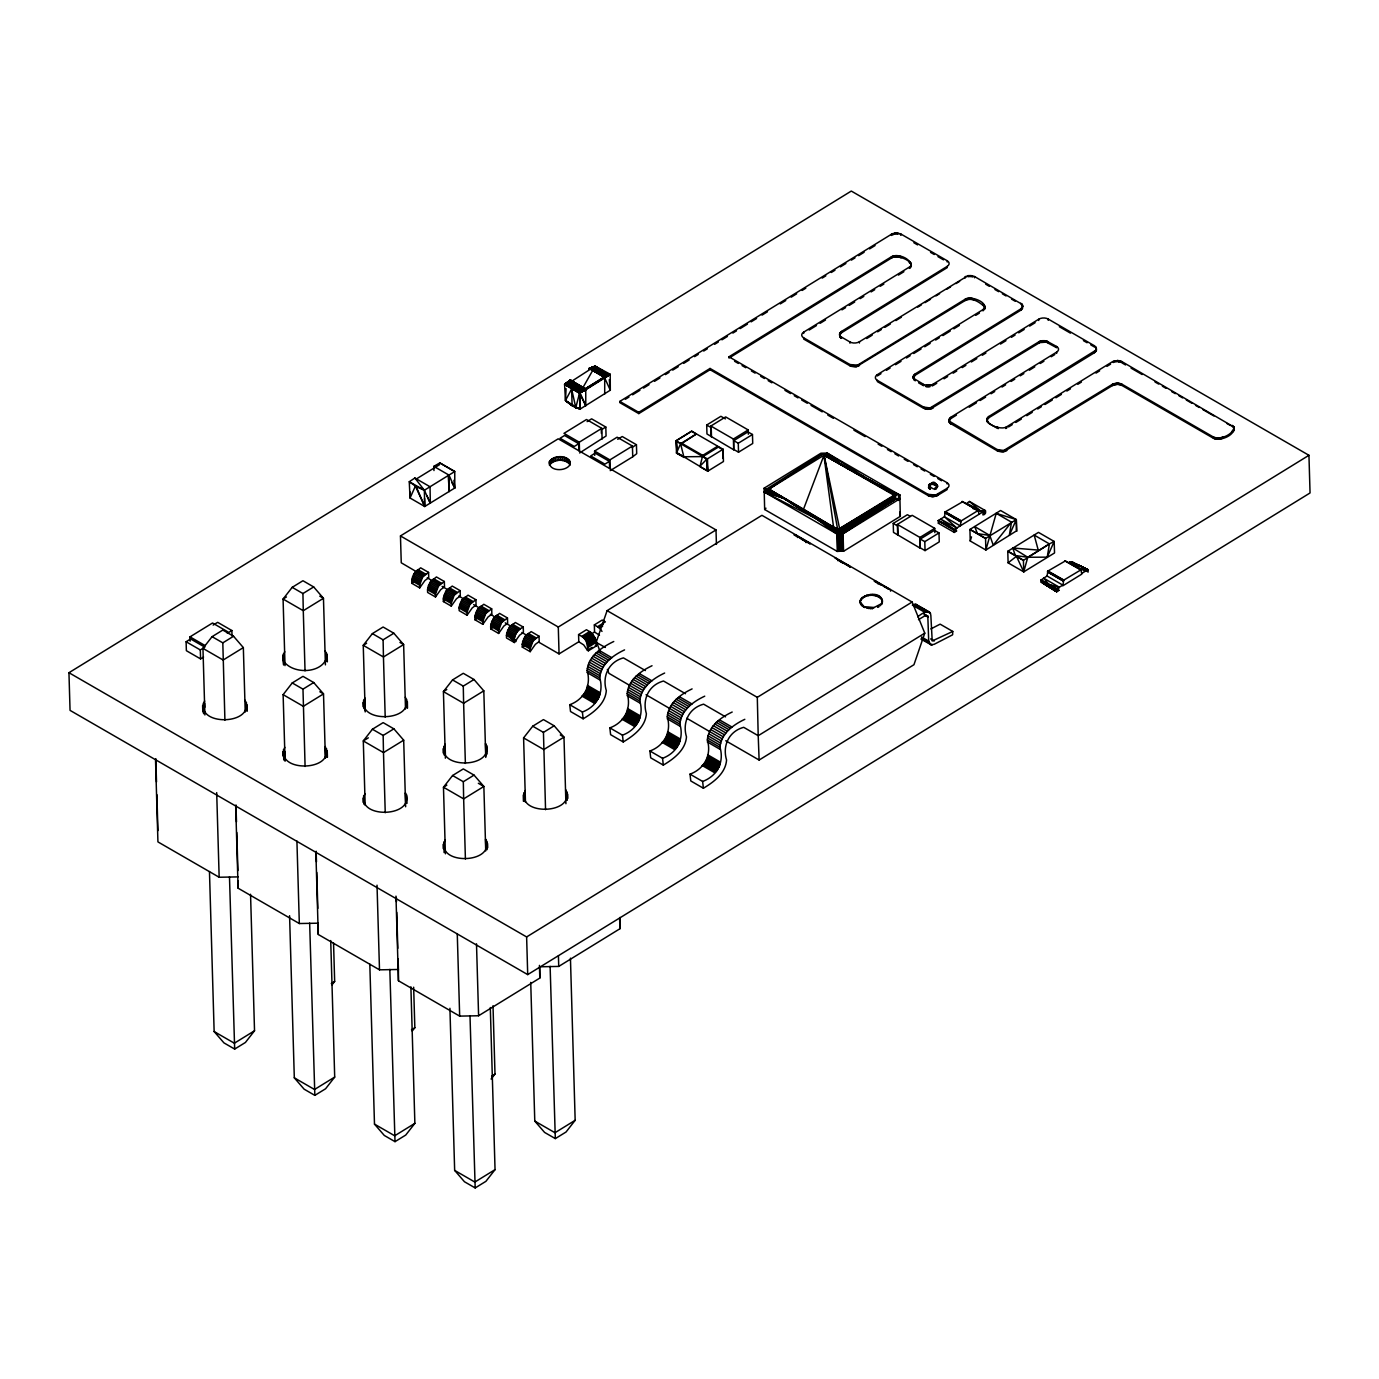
<?xml version="1.0" encoding="UTF-8"?>
<svg xmlns="http://www.w3.org/2000/svg" width="1379" height="1379" viewBox="0 0 1379 1379"><rect width="100%" height="100%" fill="white"/><g stroke="black" fill="none" stroke-linecap="round" stroke-linejoin="round"><path stroke-width="1.5" d="M579.525 393.205L564.58 384.413L565.476 400.496L572.75 405.84L580.214 409.011L579.525 393.205L585.368 388.775L570.647 380.242L564.58 384.413L579.525 393.205L585.782 405.685L585.747 389.343L570.544 380.19L584.075 389.499L585.454 388.861L583.541 389.947L568.665 381.604L570.182 380.225L565.976 383.448L570.182 380.225L566.648 382.983L580.783 392.17L585.816 389.585L580.231 392.619L564.58 384.413L570.044 380.483L565.304 383.896L580.231 392.619L585.816 389.705L579.525 393.205L575.784 407.632L580.214 409.011L610.311 390.188L610.207 374.226L595.159 366.142L589.04 368.624L593.884 366.693L608.329 375.071L604.709 377.812L604.709 394.032M838.622 550.824L838.725 533.139L843.052 533.742L899.832 498.784L898.522 496.923L899.832 495.009L827.228 453.105L820.919 453.226L764.138 488.183L764.655 509.506L837.243 551.41L842.19 551.117L841.776 533.225L843.19 531.363L895.557 499.077L899.832 498.784L895.557 499.077L843.362 531.07L841.776 533.225L842.19 550.755L843.552 551.29L900.332 516.332L899.832 495.009L872.166 481.84L827.228 453.105L840.88 464.499L895.126 494.889L899.832 495.009M838.725 533.139L839.259 551.048M840.587 528.829L838.173 529.553L841.897 529.502L838.622 529.053L841.569 529.157L863.564 516.039L894.075 495.906L894.868 493.854L895.195 495.027L822.918 453.881L764.138 491.941L836.725 533.863L838.001 533.311M722.872 456.656L723.044 449.278L691.689 431.179L676.124 440.763L676.468 453.053L684.001 457.466L680.588 443.71L676.124 440.763L691.689 431.179L696.257 434.075L681.915 443.366L676.727 442.004L676.124 440.763L677.037 452.743L707.841 471.135L723.458 461.517L723.044 449.278L722.734 458.207M645.406 670.573L623.429 657.886C608.587 661.886 602.02 676.348 606.312 690.586C605.329 703.842 593.591 712.598 583.145 718.804L570.51 711.512L569.751 704.721C584.231 699.412 591.574 685.397 587.092 670.573C588.212 656.042 601.916 647.216 613.758 641.494M583.145 718.804L582.386 712.012C596.848 706.703 604.192 692.672 599.727 677.865C600.796 664.161 613.138 655.232 624.566 649.888M685.484 693.706L663.523 681.019C648.664 685.018 642.114 699.498 646.389 713.736C645.424 726.974 633.668 735.748 623.222 741.954L610.604 734.662L609.846 727.871C624.308 722.562 631.651 708.53 627.186 693.723C628.255 680.019 640.597 671.09 652.026 665.747M623.222 741.954L622.463 735.162C636.943 729.853 644.286 715.822 639.804 701.015C640.89 687.311 653.232 678.365 664.644 673.038M725.561 716.856L703.6 704.169C688.742 708.168 682.191 722.63 686.483 736.869C685.501 750.124 673.762 758.881 663.316 765.104L650.681 757.812L649.923 751.003C664.402 745.694 671.745 731.68 667.264 716.873C668.35 703.169 680.692 694.223 692.103 688.897M663.316 765.104L662.558 758.295C677.02 752.986 684.363 738.972 679.881 724.147C680.967 710.461 693.309 701.515 704.738 696.171M600.244 651.939L594.814 637.477L590.608 632.22L586.454 629.738L578.577 634.599L578.784 641.769L583.713 644.924L587.402 650.267L588.35 650.819L596.245 645.958L596.142 642.373L607.105 610.638L761.932 515.315L912.122 602.02L924.775 633.151L913.949 664.712L759.122 760.036L758.209 735.697L743.695 727.319C728.836 731.301 722.286 745.78 726.561 760.019C725.595 773.257 713.839 782.031 703.393 788.236L690.776 780.945L690.017 774.153C704.479 768.844 711.823 754.813 707.341 740.006C708.427 726.302 720.769 717.373 732.197 712.029M703.393 788.236L702.635 781.445C717.114 776.136 724.458 762.104 719.976 747.297C721.062 733.594 733.404 724.664 744.815 719.321M411.752 580.645L414.717 572.492L420.681 567.838L428.576 572.406L428.731 577.767L424.922 580.525L419.716 587.885L411.821 583.317L411.752 580.645L419.63 585.196L419.716 587.885M419.63 585.196L422.612 577.043L428.576 572.406M427.524 589.747L430.507 581.61L436.453 576.956L444.348 581.507L444.503 586.885L440.711 589.643L435.488 596.986L427.611 592.436L427.524 589.747L435.419 594.297L435.488 596.986M435.419 594.297L438.384 586.161L444.348 581.507M443.314 598.865L446.279 590.712L452.243 586.075L460.138 590.626L460.293 596.004L456.483 598.745L451.278 606.105L443.383 601.554L443.314 598.865L451.192 603.416L451.278 606.105M451.192 603.416L454.174 595.263L460.138 590.626M459.086 607.967L462.068 599.831L468.033 595.176L475.91 599.727L476.065 605.105L472.273 607.863L467.067 615.206L459.173 610.656L459.086 607.967L466.981 612.535L467.067 615.206M466.981 612.535L469.946 604.381L475.91 599.727M474.876 617.085L477.841 608.932L483.805 604.295L491.7 608.846L491.855 614.224L488.045 616.982L482.84 624.325L474.945 619.774L474.876 617.085L482.771 621.636L482.84 624.325M482.771 621.636L485.736 613.5L491.7 608.846M490.648 626.187L493.63 618.051L499.594 613.396L507.472 617.964L507.644 623.325L503.835 626.083L498.629 633.444L490.734 628.876L490.648 626.187L498.543 630.755L498.629 633.444M498.543 630.755L501.525 622.601L507.472 617.964M506.438 635.305L509.403 627.152L515.367 622.515L523.262 627.066L523.417 632.444L519.607 635.202L514.367 642.528L506.507 637.994L506.438 635.305L515.953 641.563L511.23 638.839M514.367 642.528C513.419 636.064 517.366 629.669 523.262 627.066M522.21 644.424L525.192 636.271L531.156 631.616L539.034 636.184L539.206 641.545L535.397 644.303L530.191 651.664L522.296 647.113L522.21 644.424L530.105 648.975L530.191 651.664M530.105 648.975L533.087 640.821L539.034 636.184M930.877 628.927L940.133 624.153L952.768 631.444L952.613 634.805L934.083 644.355L930.67 644.734L928.705 641.114L927.808 616.12L925.568 615.379L918.483 619.688M410.339 492.148L410.046 498.009L424.732 506.489L454.777 488.011L454.76 471.532L439.815 462.913L433.816 466.361L433.989 470.549M573.664 405.46L566.993 401.617L575.422 407.529L579.404 408.667L572.113 405.616L565.476 400.496L566.079 388.706M609.294 379.69L610.311 390.188L604.743 378.053L609.535 374.536L604.743 377.932L608.932 374.812L594.504 366.418L589.005 368.71L593.263 366.969L607.725 375.347L604.709 377.812L608.932 374.812L595.159 366.142L588.971 368.934L593.884 366.693L607.725 375.347M895.212 494.596L833.054 460.155L824.47 453.932L803.543 509.161L837.363 529.415L839.863 529.812L842.397 529.433L895.074 498.095M823.694 453.95L833.554 527.14L840.742 529.674L839.121 529.708L894.075 495.906L895.299 498.629L843.224 530.829M837.243 551.41L836.915 530.363L776.601 493.992L765.431 489.804L768.879 489.166L824.073 455.173L839.845 529.622L841.035 529.329L838.656 529.622M962.714 501.732L945.373 511.799L944.443 516.746L938.341 520.521L938.53 523.313M979.142 514.212L978.056 510.54L961.163 520.917L960.215 525.864L944.443 516.746L956.75 528.002L954.613 531.501L956.698 530.949L954.216 532.466L954.234 529.553L982.624 512.074C986.468 506.782 986.692 515.315 982.848 514.85L984.847 511.437L982.641 512.798L969.42 501.387L966.851 503.318L982.624 512.074L972.988 508.592M1059.331 587.23L1048.936 584.42L1043.558 578.111L1059.331 587.23L1057.193 590.729L1059.279 590.178L1056.71 591.694L1041.128 582.076L1041.076 580.042L1047.023 575.974L1047.954 571.027L1065.295 560.96M1080.946 569.837L1063.743 580.145L1062.83 585.799L1081.757 574.147L1081.015 569.889L1064.847 560.65M911.191 264.871C909.519 257.976 898.005 253.443 891.437 256.77L728.974 356.799L729.008 358.057L891.472 258.028C897.143 254.046 916.604 261.527 909.364 268.353L911.191 264.871L911.226 266.13M996.224 513.333L1011.496 522.158L1009.342 535.276L1016.306 519.59L1000.585 510.506L969.937 529.45L970.23 540.999L985.864 550.014L1016.289 531.001L1016.306 519.59L996.224 513.333L985.864 550.014L985.554 538.465L1016.306 519.59L1016.944 531.139M1047.23 557.15L1049.419 543.912L1054.177 541.447L1054.539 552.962L1023.735 571.871L1008.118 562.856L1007.773 551.272L1038.473 532.38L1054.177 541.447L1047.23 557.15L1027.769 557.271L1015.323 555.513L1007.773 551.272L1023.425 560.339L1023.735 571.871L1016.461 556.306L1008.118 562.856M1023.735 571.871L1027.769 557.271L1049.419 543.912L1034.181 535.069L1038.232 550.083L1012.789 547.997L1015.323 555.513L1023.425 560.339L1049.419 543.912M245.066 700.256C255.839 725.457 194.077 726.664 204.626 701.015M283.54 664.971L282.747 656.197L284.746 651.698M325.547 757.002L325.237 746.539C336.011 771.74 274.249 772.947 284.798 747.297M405.357 697.205C416.13 722.406 354.386 723.613 364.918 697.981L365.28 710.53M405.719 803.285L405.409 792.822C416.182 818.023 354.42 819.229 364.97 793.597M485.891 756.054L485.529 743.488C496.302 768.689 434.557 769.913 445.089 744.264L445.4 754.727M549.394 461.689C548.428 471.601 566.028 471.859 570.027 464.602C570.975 454.691 553.375 454.415 549.394 461.689L549.497 465.275C553.789 458.811 565.666 458.466 570.13 464.878L570.027 461.293M485.873 849.567L485.58 839.104C496.354 864.305 434.592 865.529 445.124 839.88M566.011 800.234L565.7 789.788C576.474 814.989 514.729 816.196 525.261 790.546M765.948 508.179L764.655 509.506M947.183 266.388L947.218 267.629L841.552 332.701L839.604 335.218L841.552 338.338L840.207 337.234L839.57 333.959L841.5 331.443L947.183 266.388A6.688 3.999 -1.7 0 0 947.183 260.734L900.883 234.016L896.746 232.93L892.316 233.723L619.809 401.41L619.861 402.668L638.787 413.597L710.082 369.71L710.047 368.452L638.753 412.338L638.787 413.597M913.432 377.846L913.863 379.759L913.226 376.484L915.156 373.968L1020.839 308.896L1022.77 306.397L1022.167 304.363L974.539 276.524L968.075 275.628L859.393 341.768A6.688 3.999 -1.7 0 1 849.929 341.958L841.518 337.097M1022.597 306.276L1020.874 310.154L915.191 375.226L913.26 378.432L913.226 376.484M860.151 602.813L860.134 601.916L864.874 607.605C848.809 597.934 880.371 586.833 882.388 601.227L882.026 599.21M882.043 600.106C877.337 593.194 863.392 593.591 860.151 601.658L860.134 600.761M882.026 602.64L882.353 601.503L881.388 604.64L882.026 602.64L882.043 603.537M928.567 485.201C941.667 498.664 935.979 470.997 928.601 487.838M913.829 378.501L924.464 384.896L932.152 384.758L1038.715 319.221A6.688 3.999 -1.7 0 1 1048.178 319.049L1094.478 345.784L1096.408 348.215L1095.805 350.266L988.795 416.492C981.589 423.301 1000.982 430.8 1006.687 426.818L1112.37 361.746L1117.679 360.488L1121.834 361.574L1234.033 427.111C1235.291 435.419 1220.415 441.452 1213.417 438.263L1121.885 385.413L1117.731 384.327L1112.405 385.586L1003.74 451.743L997.276 450.83L949.648 422.991L949.011 419.716L950.941 417.199L1056.607 352.145A6.688 3.999 -1.7 0 0 1056.607 346.491L1046.299 340.872L1039.628 341.354L930.049 407.96L923.585 407.064L877.285 380.328A6.688 3.999 -1.7 0 1 877.285 374.692L982.968 309.62C990.191 302.811 970.782 295.313 965.076 299.295L857.497 365.194L849.929 364.539L803.647 337.803A6.688 3.999 -1.7 0 1 803.647 332.167L909.313 267.095M949.235 422.353L950.217 419.009L956.44 415.096M984.296 308.465L984.33 309.723L984.692 305.724M928.463 487.373C930.653 478.927 940.754 490.821 936.927 484.598M1095.805 346.887L1096.443 350.163L1094.512 352.679L988.846 417.734L986.899 420.25L988.088 422.87L988.053 421.612M949.2 421.095L997.224 449.571L1003.705 450.485L1112.37 384.327L1117.697 383.086L1121.851 384.155L1213.382 437.005C1220.467 440.142 1233.274 434.609 1234.033 427.111M681.915 443.366L702.738 455.38L700.084 466.05L706.703 459.31L723.044 449.278M970.23 540.999L971.505 536.879M1081.722 573.44L1085.204 571.302L1085.98 568.872L1088.031 569.803L1088.117 572.061L1084.532 569.786M1047.023 575.974L1062.795 585.092L1056.71 588.85L1056.573 591.488L1041.128 582.076M836.812 530.743L789.874 502.301L836.76 530.881L809.783 514.746M700.101 466.774L707.841 471.135L707.479 458.862L702.928 456.587L683.984 456.759L676.468 453.053L680.588 443.71L696.257 434.075M842.965 550.997L842.448 533.449L843.431 531.174L842.397 529.433L839.811 528.571L836.932 530.26L768.879 489.166L765.293 489.355L764.138 488.183M565.476 400.496L571.63 389.033L575.784 407.632L566.269 401.082L572.113 405.616L566.993 401.617M580.042 392.67L595.159 366.142L608.518 374.64L579.714 392.222L571.234 387.516M985.33 513.298L981.831 511.281M204.902 714.96L202.954 648.371L212.073 636.667L222.812 630.065L233.534 636.253L243.342 647.596L245.221 712.047M325.41 664.868L323.462 598.279L313.671 586.937L302.932 580.731L292.21 587.333L283.074 599.038L285.022 665.626M285.074 761.242L283.126 694.654L292.245 682.95L302.984 676.348L313.705 682.536L323.513 693.896L325.392 758.329M405.512 708.996L403.633 644.562L393.825 633.22L383.103 627.014L372.382 633.616L363.246 645.32L365.194 711.926M405.633 806.767L403.685 740.178L393.877 728.836L383.138 722.63L372.416 729.232L363.298 740.937L365.176 805.388M485.753 757.433L483.805 690.845L473.997 679.502L463.275 673.297L452.553 679.916L443.417 691.603L445.365 758.209M485.736 850.912L483.857 786.461L474.048 775.119L463.31 768.913L452.588 775.515L443.469 787.219L445.4 853.825M250.547 894.264L254.529 1030.768L245.41 1042.472L234.671 1049.074L223.95 1042.886L214.141 1031.544L209.47 871.562M525.468 802.337L523.589 737.903L532.725 726.199L543.447 719.597L554.168 725.785L563.977 737.127L565.924 803.716M332.046 984.796L334.666 981.452L333.546 943.046M330.719 940.547L334.701 1077.068L325.582 1088.772L314.843 1095.374L304.121 1089.169L294.313 1077.826L289.573 915.708M412.218 1031.078L414.838 1027.734L413.648 987.209M410.89 986.83L414.872 1123.351L405.736 1135.055L395.015 1141.657L384.293 1135.451L374.485 1124.109L369.813 964.128M491.096 1079.033L494.992 1074.017L493.01 1005.756M490.303 1007.515L495.044 1169.633L485.908 1181.338L475.186 1187.94L464.464 1181.751L454.656 1170.392L449.916 1008.29M570.441 958.181L575.164 1120.3L566.045 1132.004L555.323 1138.606L544.584 1132.418L534.776 1121.075L530.725 982.417M1011.496 522.158L993.259 545.188L989.812 535.448L974.694 526.588L977.452 533.639L985.554 538.465L969.937 529.45L977.452 533.639L989.812 535.448M936.031 487.632L936.065 488.89L936.927 486.856M864.857 606.708L874.131 607.501L881.353 603.743M570.544 380.19L585.265 388.688L584.075 389.499L569.32 381.156L570.337 380.156L567.993 382.069L582.438 390.843L585.696 389.223L581.886 391.291L566.648 382.983L570.079 380.363L567.993 382.069L582.989 390.395L585.627 389.085L582.438 390.843L567.321 382.517L570.182 380.225L567.321 382.517L581.886 391.291L585.747 389.343L581.335 391.722L585.782 389.464L580.783 392.17L565.304 383.896L570.044 380.587M895.712 499.043L895.626 494.854L824.073 455.173L837.691 529.484L841.052 529.053M604.554 377.432L607.122 375.622L592.642 367.245L589.04 368.624L593.263 366.969L607.122 375.622L604.623 377.57L606.501 375.898L592.642 367.245L589.109 368.572L592.022 367.521L606.501 375.898L604.467 377.329L589.367 368.503L590.798 368.055L605.295 376.433L604.674 377.691L608.329 375.071L594.504 366.418L588.971 368.831M604.743 378.053L610.207 374.226L604.105 376.967L589.574 368.589M604.192 377.036L590.798 368.055L589.264 368.503L591.401 367.779L605.898 376.157L604.467 377.329L605.898 376.157L592.022 367.521L589.178 368.521L591.401 367.779L605.295 376.433L604.295 377.122L589.471 368.538M414.889 478.013L424.353 490.252L430.334 503.283L430.041 486.753L414.889 478.013L409.27 481.719L410.046 498.009L415.407 486.08L424.732 506.489L424.56 498.353M843.155 530.708L895.35 498.75L843.052 533.742L843.552 551.29M842.448 533.449L895.557 499.077M571.682 381.276L595.159 366.142L597.314 369.572M842.397 529.433L894.471 496.716L872.235 510.558M842.845 530.208L895.178 498.353L842.845 530.208L880.181 506.731M894.695 497.216L846.241 527.002L894.626 497.078L854.911 521.521M68.95 672.711L851.291 191.06L1308.947 455.294L1310.05 492.958L527.709 974.608L70.053 710.375L68.95 672.711L526.623 936.944L527.709 974.608M415.7 479.358L439.522 464.689M579.714 392.222L604.743 376.674M581.766 391.429L608.673 374.864L585.523 389.602M585.558 389.843L605.278 377.57M190.147 641.149L190.009 636.857L212.538 622.998L227.845 631.841M200.576 658.903L186.372 650.698L186.113 641.752L190.612 638.96L204.816 647.165L200.317 649.94L200.576 658.903L203.575 657.042M213.142 625.101L217.658 622.325L231.862 630.531L232.017 635.891M227.345 633.306L231.862 630.531M286.436 596.969L283.074 599.038L303.277 610.707L305.035 670.849M224.915 720.183L222.812 642.855L233.534 636.253M319.79 596.159L323.462 598.279L303.277 610.707L302.932 593.539L313.671 586.937M423.594 575.905L401.255 562.787L400.462 535.931L558.202 438.815L716.011 529.932L716.425 544.395M587.092 421.629L591.608 418.837L605.812 427.042L606.071 436.005L579.594 452.967M625.325 399.289L628.962 397.049M632.616 394.808L639.908 390.309M643.545 388.068L649.026 384.707M654.491 381.345L659.955 377.967M665.419 374.605L669.074 372.364M672.711 370.106L678.192 366.745M683.656 363.384L689.121 360.022M694.585 356.644L698.239 354.403M703.704 351.042L707.358 348.784M714.65 344.302L718.287 342.061M721.941 339.82L727.405 336.442M732.87 333.08L736.524 330.839M740.161 328.598L747.452 324.099M751.107 321.859L756.571 318.497M762.035 315.119L767.5 311.757M780.273 303.897L785.737 300.536M791.201 297.174L796.666 293.796M802.147 290.435L805.784 288.194M822.194 278.093L825.831 275.852M831.313 272.473L834.95 270.232M840.414 266.871L845.896 263.492M851.36 260.131L854.997 257.89M858.652 255.649L864.116 252.271M869.58 248.91L875.062 245.548M243.342 647.596L223.157 660.024L202.954 648.371M579.266 442.211L601.796 428.352L586.489 419.509L563.959 433.368L579.266 442.211L579.525 450.812M578.766 443.693L574.267 446.468L560.064 438.263L564.563 435.488L578.766 443.693L578.99 450.847M605.812 427.042L601.296 429.817L601.399 433.402M594.728 455.363L594.59 451.054L617.12 437.195L632.427 446.038L632.737 456.777L610.225 470.635M617.723 439.298L622.239 436.522L636.443 444.727L636.702 453.691L632.737 456.777M809.145 330.046L816.437 325.565M820.074 323.324L825.538 319.962M841.948 309.861L845.586 307.62M849.223 305.38L854.704 302.001M860.168 298.64L863.806 296.399M871.097 291.917L874.734 289.676M880.198 286.298L883.853 284.057M898.418 275.093L903.883 271.715M610.156 468.498L609.897 459.897L632.427 446.038M609.397 461.362L604.898 464.154L590.695 455.949L595.194 453.174L609.397 461.362L609.621 468.532M631.927 447.503L636.443 444.727M411.821 583.317L413.407 582.352M734.024 449.606L738.523 452.209L752.727 443.469L752.469 434.506L747.952 431.903L733.749 440.642L733.714 449.778L706.962 433.971L706.703 425.025L720.907 416.286L725.406 418.888M711.168 436.764L710.857 426.025L725.647 416.906L748.194 429.938L748.332 434.23M366.607 643.252L363.246 645.32L383.448 656.99L385.206 717.132M866.719 338.544L872.183 335.166M877.647 331.805L881.302 329.564M884.939 327.323L890.403 323.962M895.867 320.583L901.332 317.222M917.742 307.121L921.379 304.88M925.016 302.639L930.497 299.277M935.962 295.916L939.599 293.675M946.89 289.176L950.527 286.935M955.992 283.574L959.646 281.333M443.383 601.554L444.969 600.572M305.087 766.465L302.984 689.155L313.705 682.536M399.962 642.442L403.633 644.562L383.448 656.99L383.103 639.822L393.825 633.22M702.738 455.38L717.252 446.451L721.183 448.727M680.588 443.71L702.928 456.587L718.562 446.951M733.714 449.778L733.404 439.039L748.194 429.938M803.647 337.803L803.681 339.062L849.981 365.797L856.445 366.693L965.11 300.553C971.971 296.864 979.969 302.38 984.727 306.983M738.523 452.209L738.265 443.245L752.469 434.506M474.945 619.774L476.531 618.792M880.974 373.692L877.32 375.933L877.285 374.692M886.438 370.33L890.076 368.09M895.54 364.728L901.004 361.35M906.486 357.988L910.123 355.748M913.76 353.507L921.051 349.008M924.706 346.767L930.17 343.405M935.634 340.044L939.271 337.803M942.926 335.562L950.2 331.063M953.854 328.823L959.319 325.461M975.711 315.36L979.366 313.119M490.734 628.876L492.303 627.91M936.72 383.293L933.083 385.551L933.049 384.293M944.012 378.811L947.649 376.57M953.113 373.209L956.767 370.968M962.232 367.59L965.869 365.349M971.333 361.987L976.797 358.626M982.279 355.265L985.916 353.007M1000.499 344.043L1005.963 340.682M1011.428 337.303L1015.065 335.063M1018.719 332.822L1024.183 329.46M1029.648 326.099L1035.112 322.72M368.331 737.834L363.298 740.937L383.483 752.606L385.241 812.748M446.779 689.534L443.417 691.603L463.62 703.273L465.378 763.414M522.296 647.113L523.865 646.13M578.784 641.769L559.064 653.905L558.288 627.031L716.011 529.932M403.685 740.178L383.483 752.606L383.155 735.438L393.877 728.836M483.805 690.845L463.62 703.273L463.275 686.104L473.997 679.502M877.285 380.328L877.337 381.587L923.62 408.305L930.084 409.218L1039.663 342.613L1046.333 342.13L1056.642 347.749L1056.607 346.491M594.349 624.894L602.227 620.033L605.381 621.86L597.503 626.721L594.349 624.894L594.556 632.047L599.486 635.219M578.577 634.599L581.731 636.426L589.609 631.565M581.731 636.426L582.714 637.081L590.608 632.22M597.503 626.721L598.486 627.376L603.226 624.463M582.714 637.081L583.696 637.908L591.574 633.047M598.486 627.376L599.469 628.186L602.623 626.256M591.401 633.995L594.556 632.047M583.696 637.908L584.61 638.856L592.505 633.995M584.61 638.856L585.472 639.942L593.366 635.081M588.35 650.819L586.247 641.097L594.142 636.236M586.92 642.321L594.814 637.477M969.196 407.236L976.487 402.754M980.124 400.513L985.589 397.152M991.053 393.773L994.707 391.533M1001.999 387.051L1005.636 384.81M1011.1 381.431L1014.737 379.191M1020.219 375.829L1023.856 373.588M1029.32 370.227L1034.784 366.848M1040.249 363.487L1043.903 361.246M1051.177 356.765L1054.832 354.524M587.471 643.579L595.349 638.736M587.885 644.838L595.762 639.977M588.143 646.062L596.021 641.218M588.247 647.234L596.142 642.373L605.364 647.458M587.402 650.267L592.143 647.354M1008.549 426.938L1012.186 424.698M1015.84 422.457L1021.305 419.095M1026.769 415.717L1032.233 412.355M1037.697 408.994L1041.335 406.753M1044.989 404.512L1052.28 400.013M1055.918 397.773L1061.382 394.411M1066.846 391.05L1070.5 388.809M1077.792 384.31L1081.429 382.069M1096.012 373.106L1099.649 370.848M1106.941 366.366L1110.578 364.125M446.83 785.151L443.469 787.219L463.654 798.889L465.412 859.048M478.341 783.272L483.857 786.461L463.654 798.889L463.327 781.721L474.048 775.119M545.55 809.714L543.447 732.387L554.168 725.785M710.047 368.452L928.153 494.371L935.703 495.027L947.08 488.356A6.688 3.999 -1.7 0 0 947.08 482.719L728.974 356.799M710.082 369.71L928.188 495.613L932.342 496.699L936.755 495.906L947.114 489.614L947.08 488.356M920.551 548.015L925.05 550.617L939.254 541.878L938.996 532.915L934.479 530.312L920.276 539.051L920.241 548.187L893.489 532.397L893.23 523.434L907.416 514.695L910.433 516.436M897.695 535.173L897.384 524.434L912.174 515.315L934.721 528.347L934.859 532.639M920.241 548.187L919.931 537.448L934.721 528.347M925.05 550.617L924.792 541.654L938.996 532.915M924.775 633.151L758.209 735.697L757.295 697.343L912.122 602.02M917.793 616.844C920.345 614.448 930.239 607.484 930.842 615.362L932.204 640.976L952.768 631.444M254.529 1030.768L234.344 1043.214L214.141 1031.544M331.288 983.52L334.666 981.452M526.623 936.944L1308.947 455.294M334.701 1077.068L314.515 1089.496L294.313 1077.826M411.459 1029.803L414.838 1027.734M395.963 896.126L398.445 980.762L459.672 1016.116L478.599 1015.754L539.81 978.073L539.792 966.782L558.736 966.42L619.929 928.739L619.929 917.449M414.872 1123.351L394.687 1135.779L374.485 1124.109M491.631 1076.085L494.992 1074.017M495.044 1169.633L474.859 1182.062L454.656 1170.392M575.164 1120.3L554.979 1132.728L534.776 1121.075M1088.048 569.906L1072.017 561.839L1069.414 562.184L1085.204 571.302L1087.876 569.699L1079.033 565.373L1088.031 569.803L1075.551 563.615M894.075 495.906L839.483 528.674L894.006 495.233L824.073 455.173L894.075 494.544M879.164 606.588L877.665 607.363L877.647 606.467M918.104 607.019L916.052 604.381L912.364 605.122L924.981 612.414M843.19 531.363L836.312 531.363L768.879 489.166L822.194 453.725L765.431 489.804M893.368 234.62L892.351 234.982L892.316 233.723M805.715 542.481L808.422 542.24L810.18 543.947L799.355 537.689M838.622 529.053L839.828 528.76M838.656 529.381L842.035 529.312M1116.559 361.763L1115.404 361.919L1115.37 360.66M925.516 386.482L930.084 386.637L930.032 385.379M866.564 608.139L872.252 608.639L874.131 607.501M797.855 537.586L796.51 535.328L794.045 534.897L797.665 536.965M878.009 583.869L876.682 581.61L874.217 581.18L881.44 585.334M837.674 529.312L838.639 529.243M155.517 759.381L157.93 841.897L219.158 877.251L238.084 876.889M235.688 805.664L238.102 888.197L299.329 923.534L318.256 923.189L318.273 934.479L379.501 969.833L398.428 969.471L398.117 958.888M1119.92 360.815L1119.972 362.056L1117.714 361.746L1117.679 360.488M514.333 639.856L516.436 640.201M847.671 565.252L850.274 567.079L837.639 559.805L837.932 560.719M887.766 588.385L889.903 589.471L875.131 581.093M841.035 529.329L841.897 529.502M836.898 530.501L776.601 493.992L765.035 491.165L783.238 498.147L764.138 491.941L816.42 518.9L836.674 531.001M842.19 550.755L841.035 533.087L841.569 550.997M575.422 407.529L578.663 408.356M765.293 490.734L776.601 493.992M764.638 491.579L783.238 498.147M1069.414 562.184L1080.774 566.252L1085.204 571.302M416.165 486.632L424.732 506.489L424.353 490.252L409.27 481.719L416.165 486.632L424.353 490.252L448.209 475.548L449.261 491.631L448.968 475.1L433.816 466.361M1085.98 568.872L1087.772 569.717M856.204 472.859L894.954 494.044M879.457 485.632L894.868 493.854L871.718 481.374L894.868 493.854M848.464 468.584L894.626 493.734L840.707 464.327M832.95 460.069L894.419 493.785M956.75 528.002L940.978 519.245L954.234 529.553L938.444 520.435M1056.573 591.488L1041.076 580.042L1056.814 588.781M848.688 468.826L895.057 494.82L856.514 473.169M895.402 494.94L872.166 481.84M913.881 242.756L917.587 244.893M930.549 252.374L934.255 254.512M937.961 256.649L943.512 259.855M985.692 284.195L989.381 286.332M994.948 289.538L998.655 291.676M1002.343 293.813L1006.049 295.951M1011.6 299.157L1015.306 301.312M1059.331 326.72L1070.449 333.132M1083.411 340.613L1087.1 342.75M1090.806 344.888L1094.512 347.025L1094.478 345.784M1125.557 364.952L1121.868 362.832L1121.834 361.574M1131.073 368.141L1142.122 374.519M1155.016 381.966L1158.688 384.086M1162.376 386.206L1166.065 388.344M1171.581 391.533L1175.27 393.653M1178.942 395.773L1182.63 397.91M1186.302 400.031L1191.835 403.22M1195.524 405.34L1199.196 407.477M1202.884 409.597L1213.934 415.975M1226.81 423.422L1230.499 425.542M918.569 382.81L923.602 385.724L923.568 384.465M988.846 423.387L997.258 428.248L997.224 426.99M734.611 361.281L738.334 363.435M742.057 365.59L745.78 367.728M751.383 370.968L755.106 373.123M760.708 376.346L764.431 378.501M768.155 380.656L771.878 382.81M784.927 390.343L790.529 393.567M794.252 395.721L797.976 397.876M801.716 400.031L807.301 403.254M811.024 405.409L822.212 411.856M827.814 415.096L833.399 418.32M853.911 430.162L865.098 436.609M878.147 444.141L881.87 446.296M887.455 449.537L891.196 451.674M894.919 453.829L898.643 455.984M904.245 459.207L907.968 461.362M913.553 464.602L917.294 466.757M921.017 468.894L924.74 471.049M930.342 474.29L934.066 476.427M937.789 478.582L941.512 480.737M985.468 510.678L969.678 501.577M982.02 510.868L985.502 513.04M981.727 511.368L985.227 513.384M962.266 501.439L978.469 510.747M962.077 501.525L978.504 510.851M1064.657 560.736L1081.084 570.061M945.373 511.799L961.266 520.848M1047.954 571.027L1063.847 580.076M945.201 511.988L961.077 521.003M1047.781 571.216L1063.64 580.231M945.046 512.212L960.767 521.452M1047.626 571.44L1063.347 580.68M944.925 512.471L960.68 521.71M1047.506 571.699L1063.261 580.938M944.874 512.712L960.663 521.831M1047.454 571.94L1063.243 581.059M938.254 520.624L954.13 529.639M938.203 520.745L953.923 530.105M938.203 523.141L954.32 532.415M897.384 524.434L919.931 537.448M893.23 523.434L897.729 526.037L898.005 535M920.276 539.051L924.792 541.654M710.857 426.025L733.404 439.039M706.703 425.025L711.219 427.628L711.478 436.574M733.749 440.642L738.265 443.245M619.809 401.41L638.753 412.338M803.543 509.161L768.879 489.166L837.363 529.415M916.052 604.381L929.394 612.035M794.959 534.811L809.732 543.188M849.826 566.321L835.053 557.961L837.191 559.029M915.225 604.243L929.998 612.604M883.146 586.058L888.559 589.195M917.811 606.088L930.446 613.379M801.268 539.051L804.871 541.137M839.552 561.15L843.155 563.235M914.311 604.312L926.929 611.604M913.346 604.623L925.964 611.914M924.206 614.034L927.808 616.12M924.344 614.5L927.946 616.585M924.395 615.034L928.015 617.12M930.618 638.908L934.238 640.994M921.5 636.96L928.705 641.114M921.603 637.96L928.825 642.131M921.431 638.684L932.256 644.941M921 639.132L931.428 644.924M594.59 451.054L609.897 459.897M439.815 462.913L454.76 471.532L448.968 475.1L454.777 488.011L453.932 480.271M607.105 610.638L757.295 697.343M595.297 645.406L596.245 645.958M599.244 650.423L611.862 657.714M639.322 673.555L651.957 680.847M679.416 696.705L692.034 703.997M719.493 719.855L732.128 727.129M400.462 535.931L558.288 627.031M597.59 651.56L610.225 658.852M637.684 674.693L650.302 681.984M677.761 697.843L690.396 705.134M717.856 720.993L730.474 728.267M595.987 652.922L608.622 660.213M636.081 676.055L648.699 683.346M676.158 699.205L688.776 706.496M716.235 722.355L728.87 729.629M594.435 654.491L607.07 661.765M634.53 677.623L647.147 684.915M674.607 700.773L687.242 708.065M714.701 723.906L727.319 731.198M592.987 656.232L605.605 663.506M633.064 679.364L645.7 686.656M673.159 702.514L685.777 709.806M713.236 725.647L725.871 732.938M591.643 658.111L604.278 665.402M631.737 681.26L644.355 688.535M671.814 704.393L684.432 711.685M711.909 727.543L724.527 734.835M590.436 660.11L603.071 667.402M630.531 683.26L643.148 690.534M670.608 706.393L683.243 713.684M710.702 729.543L723.32 736.834M589.385 662.196L602.02 669.47M642.097 692.62L608.932 673.331L607.363 669.436M646.027 694.74L682.191 715.77M686.811 718.287L722.268 738.903M725.75 740.764L759.122 760.036M588.523 664.316L601.141 671.607M628.6 687.449L641.235 694.74M668.694 710.599L681.312 717.89M708.772 733.749L721.407 741.023M587.833 666.436L600.468 673.728M627.928 689.586L640.545 696.878M668.005 712.736L680.64 720.01M708.099 735.869L720.717 743.16M417.837 569.596L425.732 574.147M433.627 578.697L441.521 583.265M449.416 587.816L457.294 592.367M465.188 596.917L473.083 601.485M480.978 606.036L488.856 610.587M496.75 615.155L504.645 619.705M512.54 624.256L520.417 628.807M528.312 633.375L536.207 637.925M587.368 668.539L599.986 675.831M627.445 691.689L640.08 698.981M667.539 714.822L680.157 722.113M707.617 737.972L720.234 745.263M416.751 570.372L424.646 574.922M432.541 579.49L440.418 584.041M448.313 588.592L456.208 593.16M464.102 597.71L471.98 602.261M479.875 606.812L487.77 611.38M495.664 615.93L503.559 620.481M511.437 625.049L519.331 629.6M527.226 634.15L535.121 638.701M427.249 577.801L439.367 585.024M442.09 586.368L455.156 594.125M458.811 596.021L470.928 603.244M473.652 604.588L486.718 612.345M490.372 614.241L502.49 621.464M505.231 622.825L518.28 630.582M521.934 632.461L534.069 639.684M538.637 642.114L559.064 653.905M587.092 670.573L599.727 677.865M627.186 693.723L639.804 701.015M667.264 716.873L679.881 724.147M707.341 740.006L719.976 747.297M414.717 572.492L422.612 577.043M430.507 581.61L438.384 586.161M446.279 590.712L454.174 595.263M462.068 599.831L469.946 604.381M477.841 608.932L485.736 613.5M493.63 618.051L501.525 622.601M509.403 627.152L517.297 631.72M525.192 636.271L533.087 640.821M587.04 672.521L599.658 679.813M627.117 695.654L639.753 702.945M667.212 718.804L679.83 726.095M707.289 741.954L719.924 749.228M413.838 573.767L421.733 578.318M429.627 582.869L437.505 587.437M445.4 591.987L453.295 596.538M461.189 601.089L469.067 605.657M476.962 610.207L484.856 614.758M492.751 619.326L500.629 623.877M508.523 628.428L516.418 632.978M524.313 637.546L532.208 642.097M413.079 575.129L420.974 579.68M428.869 584.231L436.764 588.799M444.659 593.349L452.536 597.9M460.431 602.451L468.326 607.019M476.22 611.569L484.098 616.12M491.993 620.688L499.887 625.239M507.782 629.789L515.66 634.34M523.555 638.908L531.449 643.459M412.493 576.543L420.371 581.093M428.266 585.644L436.16 590.195M444.055 594.763L451.933 599.313M459.828 603.864L467.722 608.432M475.617 612.983L483.495 617.533M491.389 622.084L499.284 626.652M507.179 631.203L515.074 635.753M522.951 640.321L530.846 644.872M412.062 577.956L419.94 582.507M427.835 587.058L435.73 591.625M443.624 596.176L451.502 600.727M459.397 605.295L467.291 609.846M475.186 614.396L483.064 618.947M490.958 623.515L498.853 628.066M506.748 632.616L514.643 637.184M522.52 641.735L530.415 646.286M411.804 579.335L419.699 583.886M427.593 588.454L435.471 593.004M443.366 597.555L451.261 602.106M459.155 606.674L467.033 611.225M474.928 615.775L482.822 620.343M490.717 624.894L498.612 629.445M506.489 633.995L514.384 638.563M522.279 643.114L530.174 647.665M587.42 685.363L600.037 692.654M627.497 708.496L640.132 715.787M667.591 731.646L680.209 738.937M707.668 754.778L720.303 762.07M587.368 686.587L599.986 693.878M627.445 709.737L640.08 717.011M667.539 732.87L680.157 740.161M707.617 756.02L720.252 763.311M587.144 687.88L599.762 695.171M627.221 711.03L639.856 718.321M667.315 734.18L679.933 741.454M707.393 757.312L720.028 764.604M586.764 689.224L599.382 696.516M626.842 712.374L639.477 719.648M666.936 735.507L679.554 742.798M707.013 758.657L719.631 765.948M586.213 690.569L598.848 697.843M626.307 713.701L638.925 720.993M666.385 736.851L679.02 744.143M706.479 759.984L719.097 767.276M585.541 691.862L598.176 699.153M625.635 715.011L638.253 722.303M665.712 738.144L678.347 745.436M705.807 761.294L718.425 768.586M584.748 693.085L597.366 700.377M624.825 716.235L637.46 723.527M664.919 739.385L677.537 746.677M704.997 762.518L717.632 769.81M583.851 694.223L596.486 701.515M623.946 717.356L636.564 724.647M664.023 740.506L676.641 747.797M704.1 763.656L716.735 770.93M582.886 695.206L595.504 702.497M622.963 718.356L635.598 725.647M663.058 741.506L675.676 748.78M703.135 764.638L715.77 771.93M581.869 696.033L594.487 703.324M621.946 719.183L634.581 726.474M662.041 742.333L674.659 749.624M702.118 765.466L714.753 772.757M569.751 704.721L582.386 712.012M609.846 727.871L622.463 735.162M649.923 751.003L662.558 758.295M690.017 774.153L702.635 781.445M560.305 735.007L563.977 737.127L543.791 749.555L523.589 737.903M292.21 587.333L302.932 593.539M372.382 633.616L383.103 639.822M452.553 679.916L463.275 686.104M532.725 726.199L543.447 732.387M319.842 691.775L323.513 693.896L303.328 706.324L283.126 694.654M212.073 636.667L222.812 642.855M292.245 682.95L302.984 689.155M372.416 729.232L383.155 735.438M452.588 775.515L463.327 781.721M190.009 636.857L205.316 645.7M186.113 641.752L200.317 649.94M1056.71 588.85L1050.522 585.282L1056.555 589.074M829.675 527.209L836.501 531.208L823.039 523.055L836.605 531.105M1041.076 580.042L1056.504 589.333L1047.368 583.541M1050.591 587.816L1056.71 591.694L1045.851 584.937L1056.9 591.643L1042.696 583.024L1056.59 591.574L1052.16 588.781M1012.789 547.997L1027.769 557.271M1072.017 561.839L1079.171 566.39M900.332 516.332L899.763 512.126M1022.167 304.363L1022.201 305.621L1020.822 303.259M928.825 487.011L929.756 489.011L929.722 487.752M702.928 456.587L706.703 459.31L707.841 471.135M816.42 518.9L836.725 533.863M840.88 464.499L826.642 453.415L833.054 460.155L825.228 453.829M825.952 453.657L833.054 460.155M599.469 628.186L602.02 631.392M585.472 639.942L586.247 641.097M1234.067 428.352L1233.636 426.456M325.185 650.922L327.202 655.353L327.323 661.851M283.419 660.782C292.658 675.089 324.393 673.917 327.202 655.353M451.95 482.667L454.777 488.011M426.938 495.802L430.334 503.283M585.782 405.685L580.163 393.153L580.214 409.011M890.351 590.229L890.644 591.16M839.57 333.959L839.811 336.579M555.323 1138.606L550.118 966.351M475.186 1187.94L469.998 1015.685M395.015 1141.657L389.826 969.403M314.843 1095.374L309.654 923.103M234.671 1049.074L229.483 876.82M898.729 496.095L898.884 499.939M1234.239 427.783L1234.274 429.731M1234.033 429.179L1234.067 430.42M1233.636 429.834L1233.671 431.093M1233.05 425.87L1233.085 427.128M1233.05 430.455L1233.085 431.696M1232.309 425.353L1232.343 426.611M1232.309 430.989L1232.343 432.248M1222.845 436.815L1222.88 438.074M1221.949 437.281L1221.984 438.539M1220.932 437.66L1220.967 438.901M1219.846 437.919L1219.881 439.16M1218.691 438.057L1218.726 439.315M1217.519 438.074L1217.571 439.332M1216.381 437.97L1216.416 439.229M1215.278 437.764L1215.313 439.022M1214.261 437.436L1214.313 438.694M1213.382 437.005L1213.417 438.263M1121.851 384.155L1121.885 385.413M1120.937 361.143L1120.972 362.401M1120.955 383.724L1120.989 384.982M1119.938 383.396L1119.972 384.655M1118.834 360.591L1118.869 361.85M1118.834 383.172L1118.886 384.431M1117.697 383.086L1117.731 384.327M1116.525 383.103L1116.559 384.362M1115.37 383.241L1115.421 384.5M1114.266 360.919L1114.301 362.177M1114.284 383.5L1114.318 384.758M1113.267 361.281L1113.301 362.539M1113.267 383.879L1113.301 385.12M1112.37 384.327L1112.405 385.586M1096.219 347.525L1096.443 350.163M1096.219 349.594L1096.253 350.852M1095.805 350.266L1095.857 351.524M1095.236 350.869L1095.271 352.128M1094.478 351.421L1094.512 352.679M1056.607 352.145L1056.659 353.403M1048.178 319.049L1048.23 320.307M1048.195 341.63L1048.23 342.888M1047.299 341.199L1047.333 342.457M1046.299 340.872L1046.333 342.13M1045.196 340.665L1045.23 341.906M1044.041 340.561L1044.075 341.82M1042.886 340.579L1042.92 341.837M1041.731 340.734L1041.766 341.975M1040.628 340.992L1040.662 342.233M1038.715 319.221L1038.749 320.48M1039.628 341.354L1039.663 342.613M1038.732 341.82L1038.766 343.078M1022.563 305.018L1022.597 308.327M1022.167 307.741L1022.201 308.999M1021.58 303.776L1021.615 305.035M1021.58 308.362L1021.615 309.603M1020.839 308.896L1020.874 310.154M1006.687 426.818L1006.722 428.059M1006.704 449.399L1006.739 450.657M1005.791 427.283L1005.825 428.524M1005.808 449.864L1005.843 451.123M1004.791 450.226L1004.826 451.485M1003.705 450.485L1003.74 451.743M1002.55 450.623L1002.585 451.881M1001.378 450.657L1001.413 451.898M1000.24 450.554L1000.275 451.812M999.137 450.33L999.172 451.588M998.12 427.421L998.155 428.679M998.12 450.002L998.155 451.261M997.224 449.571L997.276 450.83M988.795 416.492L988.846 417.734M984.899 306.414L984.934 308.362M984.692 307.793L984.744 309.051M988.053 417.027L988.088 418.285M984.296 305.087L984.33 306.345M987.467 417.647L987.502 418.906M987.467 421.026L987.502 422.267M983.71 304.5L983.744 305.742M987.071 418.302L987.105 419.561M987.071 420.371L987.105 421.629M983.71 309.068L983.003 310.878L982.968 309.62M986.864 418.992L986.899 420.94M982.968 303.983L983.003 305.224M974.539 276.524L974.574 277.782M974.557 299.122L974.591 300.363M973.66 298.691L973.695 299.933M972.626 275.766L972.678 277.024M972.643 298.364L972.678 299.605M971.54 275.559L971.574 276.8M971.54 298.14L971.592 299.398M970.385 275.455L970.42 276.714M970.402 298.036L970.437 299.295M969.213 275.472L969.265 276.731M969.23 298.071L969.265 299.312M968.075 275.628L968.11 276.869M968.075 298.209L968.127 299.467M966.989 298.467L967.024 299.726M965.972 276.248L965.11 277.972L965.076 276.714M965.972 298.829L966.007 300.088M965.076 299.295L965.11 300.553M947.183 260.734L947.218 261.993M950.941 417.199L950.976 418.458M950.941 422.853L950.976 424.111M950.183 417.751L950.217 419.009M950.183 422.336L950.217 423.577M949.597 418.371L949.648 419.612M949.614 421.733L949.648 422.991M949.2 419.026L949.235 420.285M949.011 419.716L949.045 421.664M947.08 482.719L947.114 483.96M937.324 485.494L937.358 487.201M937.617 494.182L937.651 495.44M936.531 484.219L936.565 485.46M936.531 487.27L936.565 488.511M936.72 494.647L936.755 495.906M936.031 483.874L936.065 485.115M933.049 406.874L933.083 408.132M935.427 483.581L935.479 484.839M935.445 487.942L935.479 489.2M935.703 495.027L935.755 496.268M932.152 384.758L932.187 386.017M934.755 483.357L934.807 484.615M934.772 488.183L934.807 489.442M932.152 407.339L932.187 408.598M934.031 483.219L934.066 484.46M934.617 495.285L934.652 496.526M931.153 407.701L931.187 408.96M933.273 483.15L933.307 484.408M933.462 495.423L933.497 496.681M932.48 483.167L932.532 484.425M930.049 407.96L930.084 409.218M928.894 385.517L928.929 386.775M931.721 483.253L931.756 484.512M932.29 495.44L932.342 496.699M928.894 408.115L928.946 409.356M930.997 483.426L931.032 484.684M927.722 385.551L927.757 386.792M931.153 495.337L931.187 496.595M930.308 483.684L930.36 484.925M930.325 488.045L930.36 489.286M927.739 408.132L927.774 409.391M929.722 483.977L929.756 485.236M930.049 495.13L930.084 496.388M926.567 385.448L926.619 386.706M929.222 484.357L929.256 485.598M929.222 487.408L929.256 488.666M926.585 408.029L926.619 409.287M928.825 484.753L928.877 486.011M929.05 494.802L929.084 496.044M925.481 407.822L925.533 409.063M928.153 494.371L928.188 495.613M924.482 407.494L924.516 408.736M923.585 407.064L923.62 408.305M915.156 373.968L915.191 375.226M915.156 379.604L915.191 380.863M911.191 263.613L911.312 265.492M910.95 263.01L910.985 264.268M914.398 374.519L914.449 375.76M914.415 379.087L914.449 380.345M910.95 265.475L910.985 266.733M910.554 262.441L910.588 263.699M910.554 266.061L910.588 267.319M913.829 375.122L913.863 376.381M910.002 261.924L910.037 263.165M913.415 375.795L913.467 377.036M910.002 266.612L910.037 267.871M909.313 261.458L909.347 262.717M900.883 234.016L900.935 235.257L900.004 233.585M900.901 256.597L900.935 257.856M900.004 256.166L900.039 257.425M899.005 255.839L899.039 257.097M897.884 233.034L897.919 234.292M897.901 255.615L897.936 256.873M896.746 232.93L896.781 234.189M896.746 255.529L896.781 256.77M895.574 232.965L895.609 234.206M895.592 255.546L895.626 256.804M894.419 233.103L894.454 234.361M894.437 255.684L894.471 256.942M893.333 255.942L893.368 257.201M892.334 256.304L892.368 257.563M899.367 495.337L899.487 499.25M891.42 234.189L891.455 235.447M898.849 500.077L899.005 495.699L899.091 499.646M898.574 496.509L898.694 500.491M891.437 256.77L891.472 258.028M881.353 598.124L881.388 599.02M880.388 597.141L880.405 598.038M880.388 604.778L880.405 605.674M879.13 596.28L879.164 597.176M877.647 595.556L877.665 596.452M875.958 595.004L875.975 595.9M874.131 594.642L874.148 595.538M872.217 594.487L872.235 595.383M872.217 607.743L872.252 608.639M870.27 594.521L870.304 595.418M870.27 607.777L870.304 608.673M868.356 594.763L868.374 595.659M868.356 607.605L868.391 608.501M859.393 341.768L859.427 343.026M866.529 595.194L866.546 596.09M859.41 364.349L859.445 365.607M858.514 364.814L858.548 366.073M864.84 595.797L864.874 596.693M857.497 365.194L857.531 366.435M856.411 365.452L856.445 366.693M863.357 596.573L863.375 597.469M863.357 605.984L863.392 606.881M862.099 597.486L862.134 598.383M855.256 365.59L855.29 366.848M862.116 605.122L862.134 606.019M861.134 598.503L861.151 599.4M861.134 604.14L861.168 605.036M854.084 365.607L854.118 366.866M860.462 599.606L860.496 600.503M860.462 603.054L860.496 603.95M852.946 365.521L852.98 366.762M851.843 365.297L851.877 366.555M850.826 364.97L850.86 366.228M849.929 341.958L849.964 343.199M849.929 364.539L849.981 365.797M841.5 331.443L841.552 332.701M840.759 331.994L840.794 333.253M840.759 336.579L840.794 337.821M840.173 332.598L840.207 333.856M840.173 335.976L840.207 337.234M839.777 333.27L839.811 334.528M840.276 533.018L840.794 550.928M839.501 533.035L840.018 550.945M837.329 533.552L837.846 551.1M803.647 332.167L803.681 333.425M764.638 488.528L764.759 492.424M706.703 459.31L707.031 470.067M676.727 442.004L677.037 452.743M619.619 918.173L619.929 928.739M601.796 428.352L602.106 439.091M571.63 389.033L572.113 405.512M569.389 460.258L569.493 463.844M568.458 459.328L568.562 462.896M567.252 458.5L567.355 462.068M565.821 457.811L565.942 461.396M564.218 457.276L564.321 460.862M562.46 456.932L562.563 460.517M560.632 456.777L560.736 460.362M558.771 456.811L558.874 460.396M567.717 794.201L567.838 798.389M567.028 791.942L567.286 800.303M556.944 457.035L557.047 460.62M555.185 457.449L555.289 461.034M553.582 458.035L553.686 461.62M552.152 458.776L552.255 462.361M550.945 459.655L551.066 463.241M550.014 460.638L550.135 464.223M558.426 955.837L558.736 966.42M539.43 965.386L539.81 978.073M523.934 792.753L524.175 801.13M523.262 795.045L523.434 801.32M486.856 745.643L487.115 754.02M487.58 843.534L487.701 847.723M486.908 841.259L487.149 849.636M476.496 943.805L478.599 1015.754M457.259 933.583L459.672 1016.116M443.762 746.47L444.004 754.83M443.09 748.763L443.211 752.951M443.797 842.086L444.107 852.55M443.124 844.379L443.245 848.568M407.374 701.635L407.494 708.134M406.684 699.36L406.943 707.737M406.736 794.976L406.977 803.354M396.325 897.522L396.462 901.763M396.756 912.329L397.807 948.304M377.019 885.18L379.501 969.833M363.591 700.187L363.832 708.547M362.918 702.48L363.039 706.669M363.625 795.804L363.884 804.164M362.953 798.096L363.073 802.285M326.53 653.077L326.771 661.455M327.237 750.969L327.426 757.243M326.564 748.694L326.806 757.054M316.153 851.239L316.463 861.823M316.774 872.407L317.825 908.365M315.86 851.946L318.273 934.479M296.916 841.018L299.329 923.534M283.419 653.887L283.729 664.35M282.747 656.197L282.867 660.386M284.919 751.486L285.16 759.863M283.471 749.504L283.764 759.967M282.781 751.814L282.902 755.985M247.065 704.686L247.203 711.185M246.393 702.411L246.634 710.771M235.981 804.957L236.481 821.884M236.792 832.468L237.912 870.545M216.693 792.615L219.158 877.251M204.678 703.118L204.799 707.289M203.299 703.221L203.592 713.684M202.61 705.514L202.799 711.805M155.827 758.674L156.499 781.945M156.878 794.632L157.93 830.606M882.353 600.348L882.388 602.399M398.428 969.471L398.445 980.762M238.102 880.664L238.102 888.197M570.441 380.156L569.32 381.156L583.541 389.947L585.541 388.981L582.989 390.395L568.665 381.604L570.337 380.156M895.247 498.491L843.069 530.57L895.247 498.491M895.402 498.888L843.293 530.967L895.402 498.888M1087.962 569.717L1082.515 567.131L1087.876 569.699M1056.521 589.212L1044.231 581.8L1056.504 589.333"/></g></svg>
